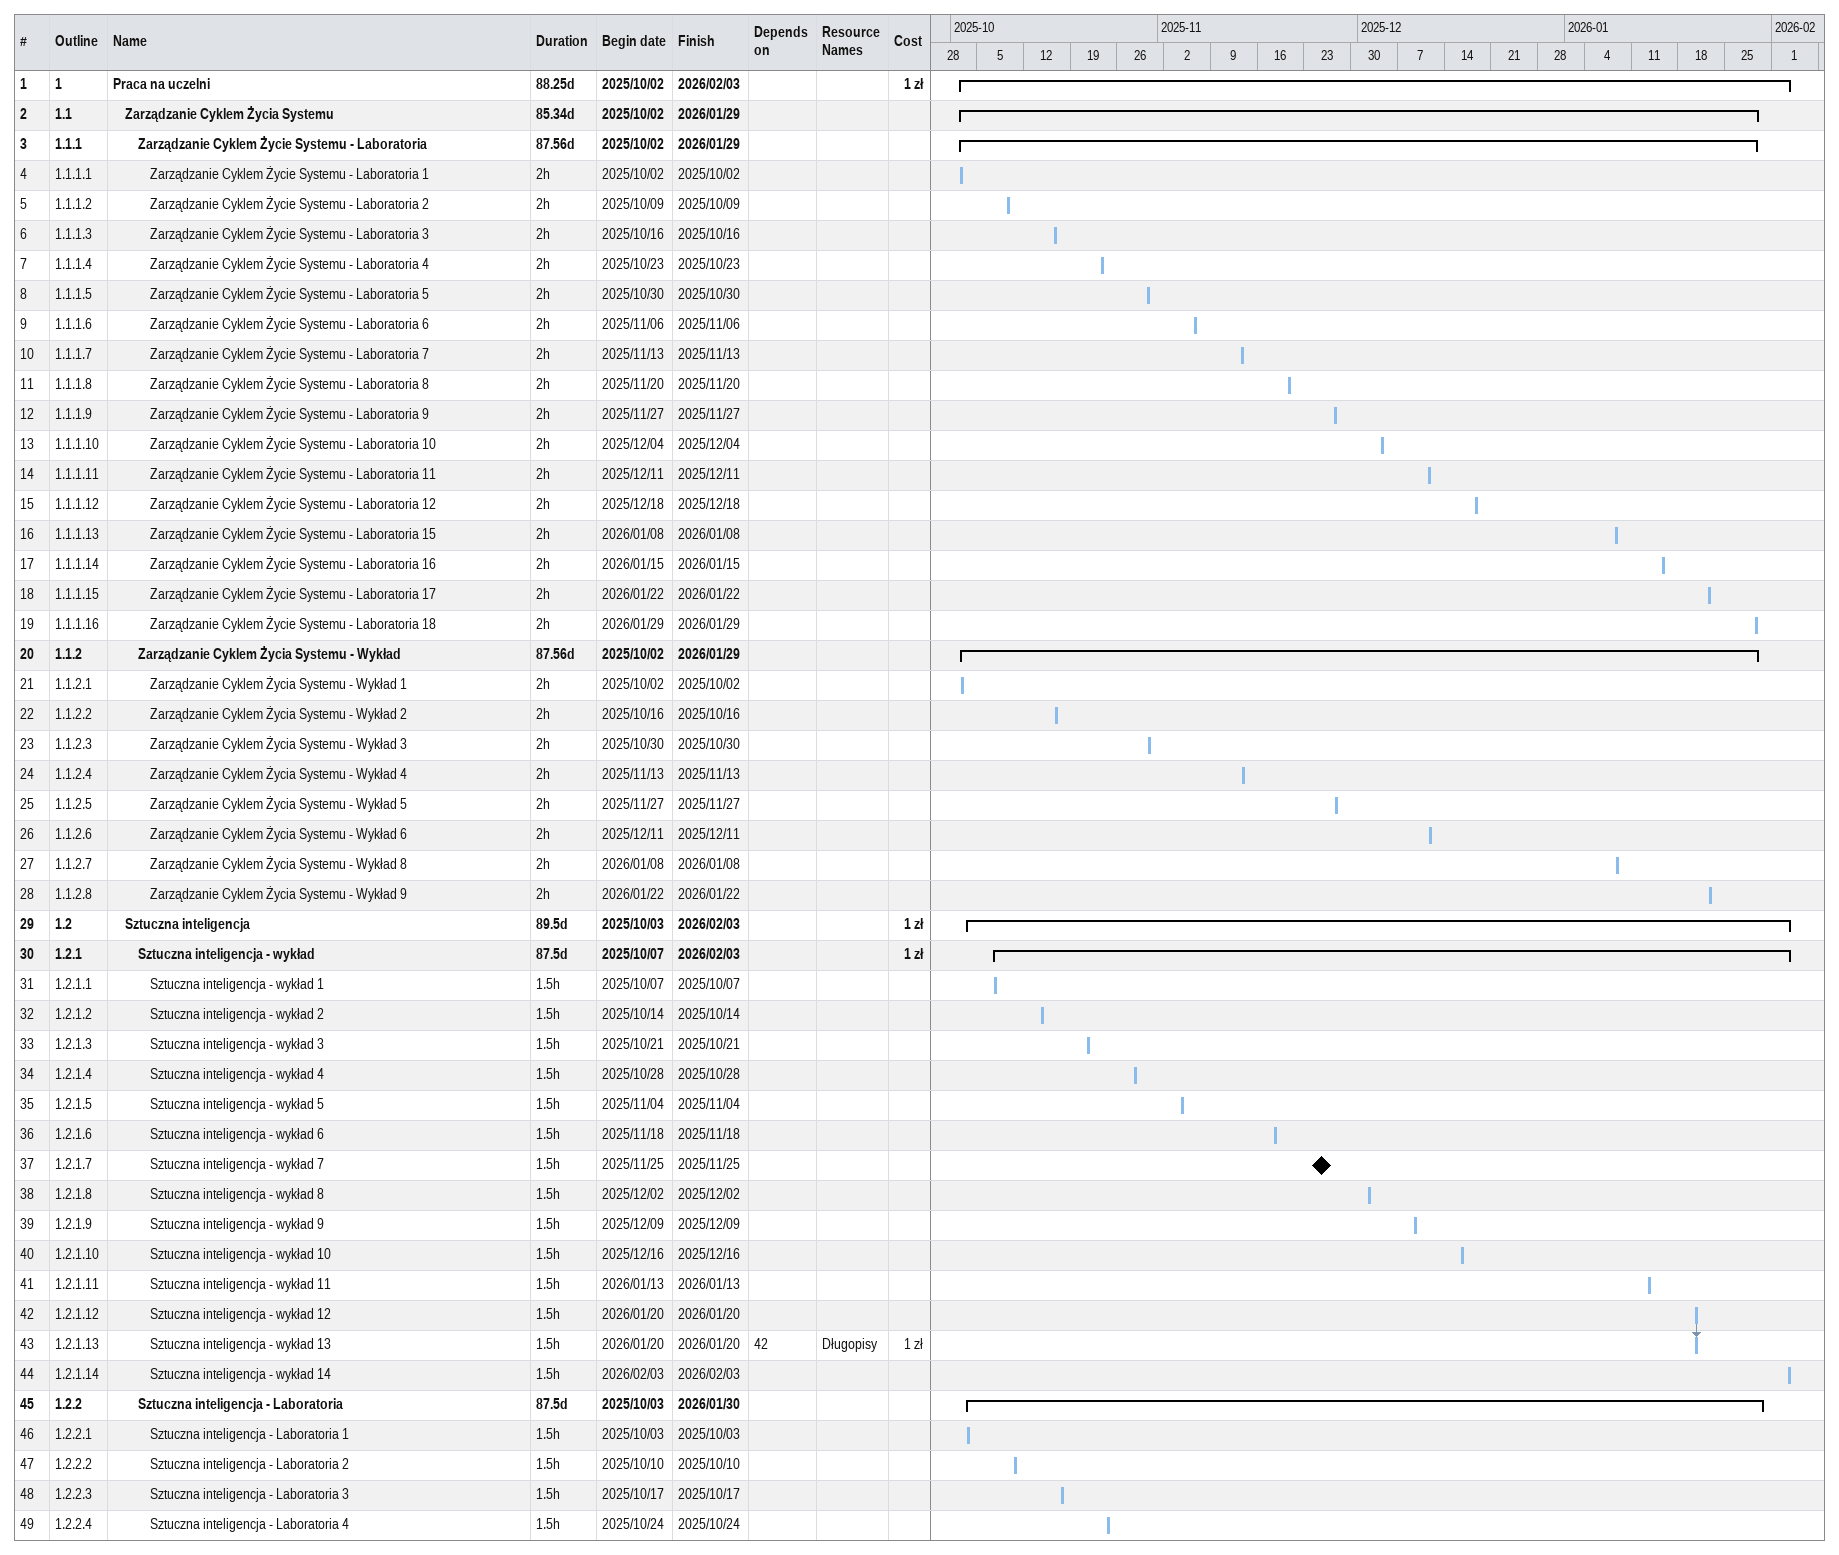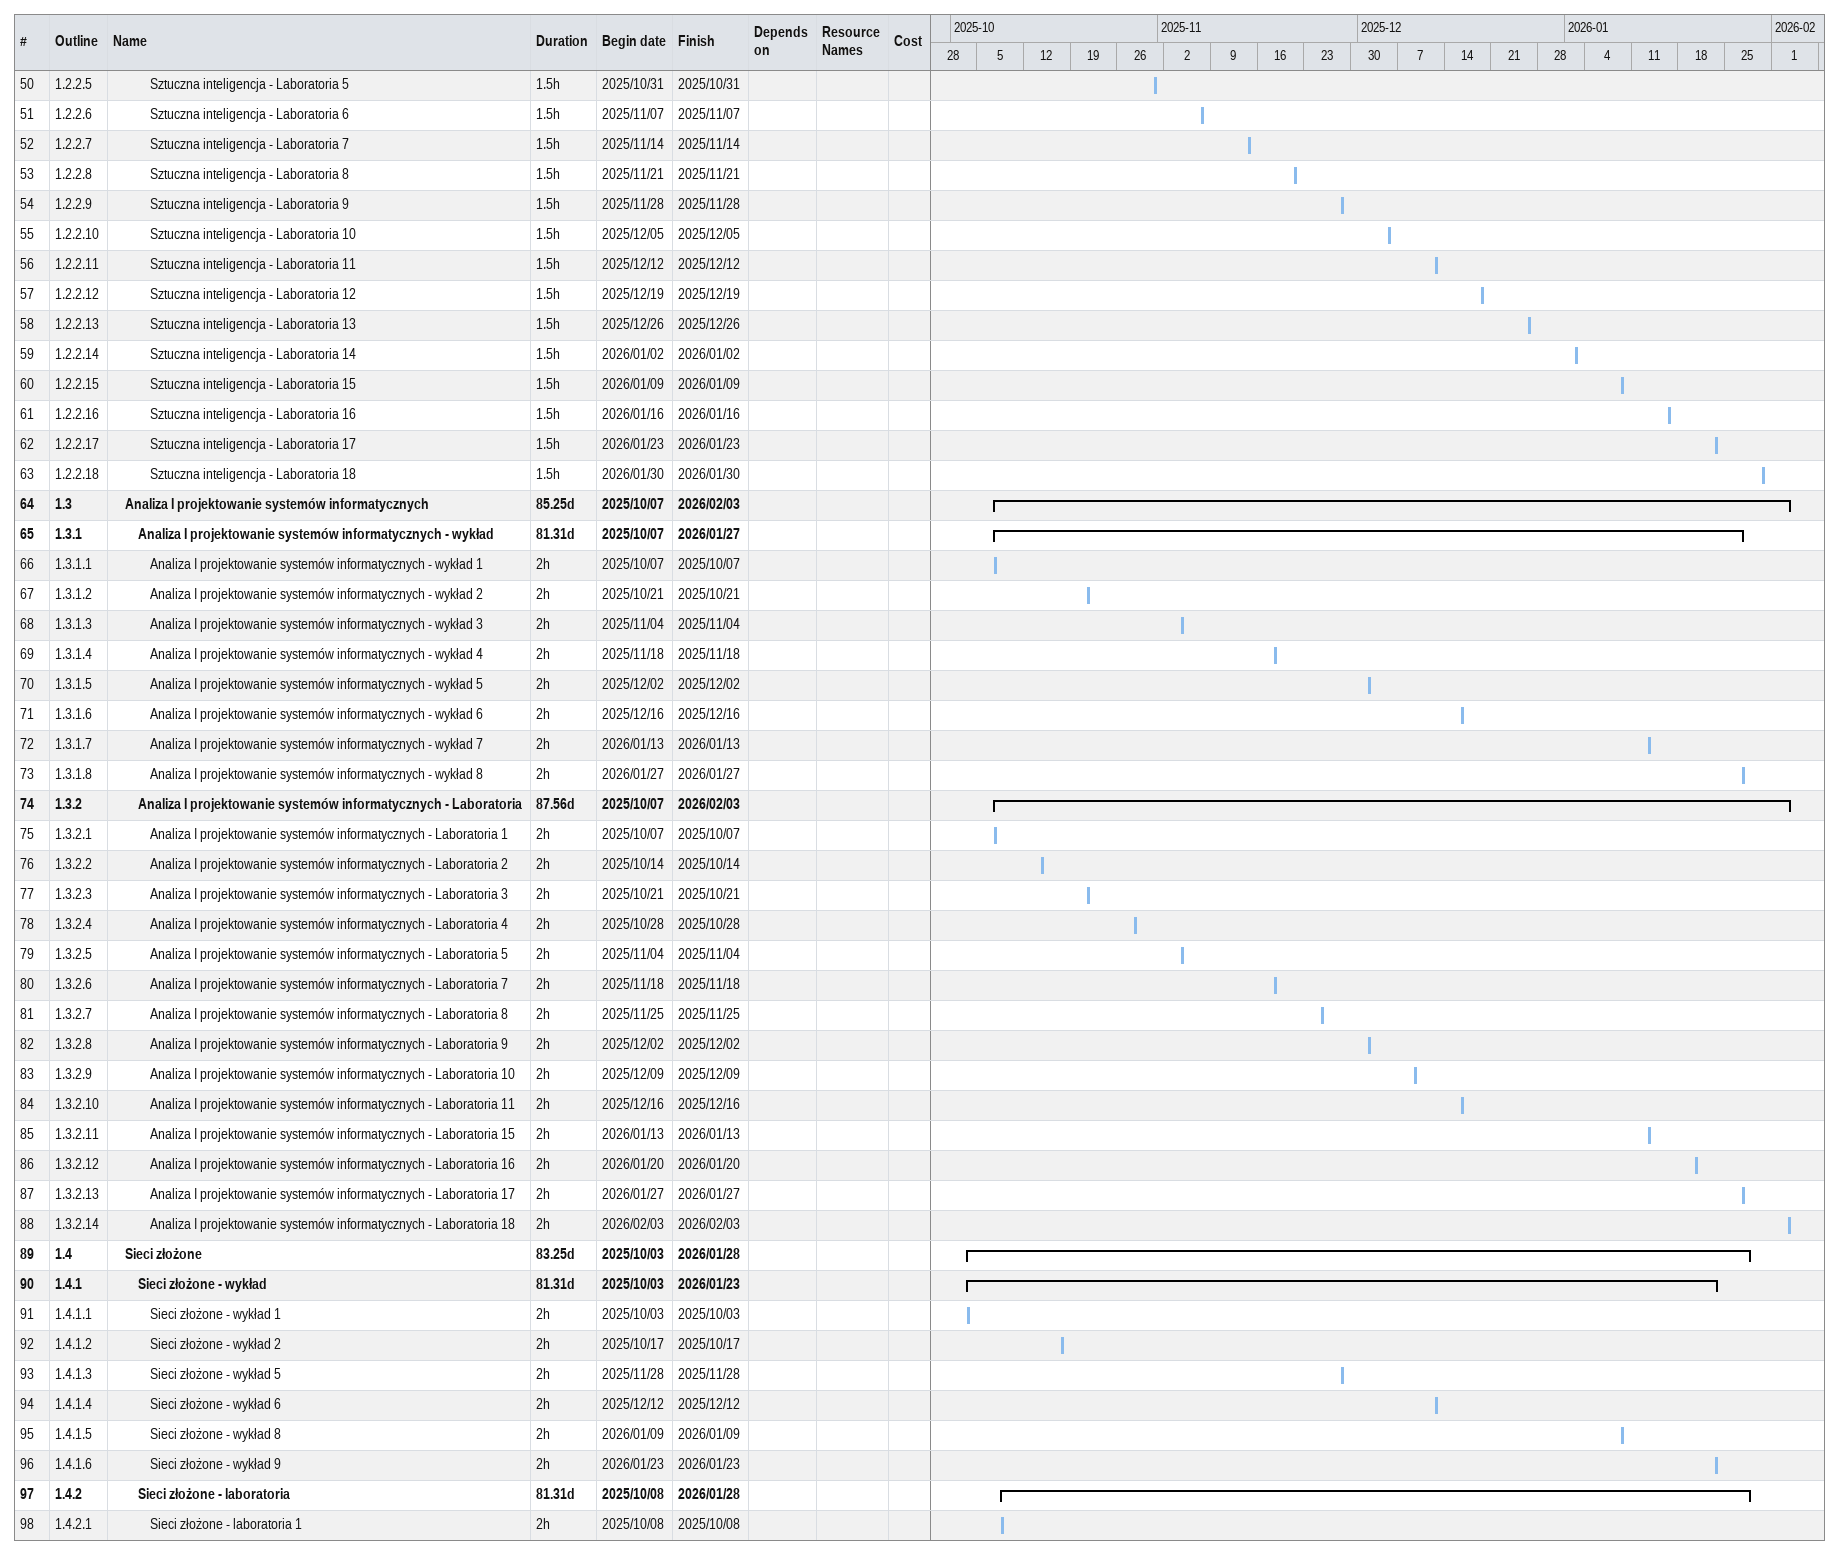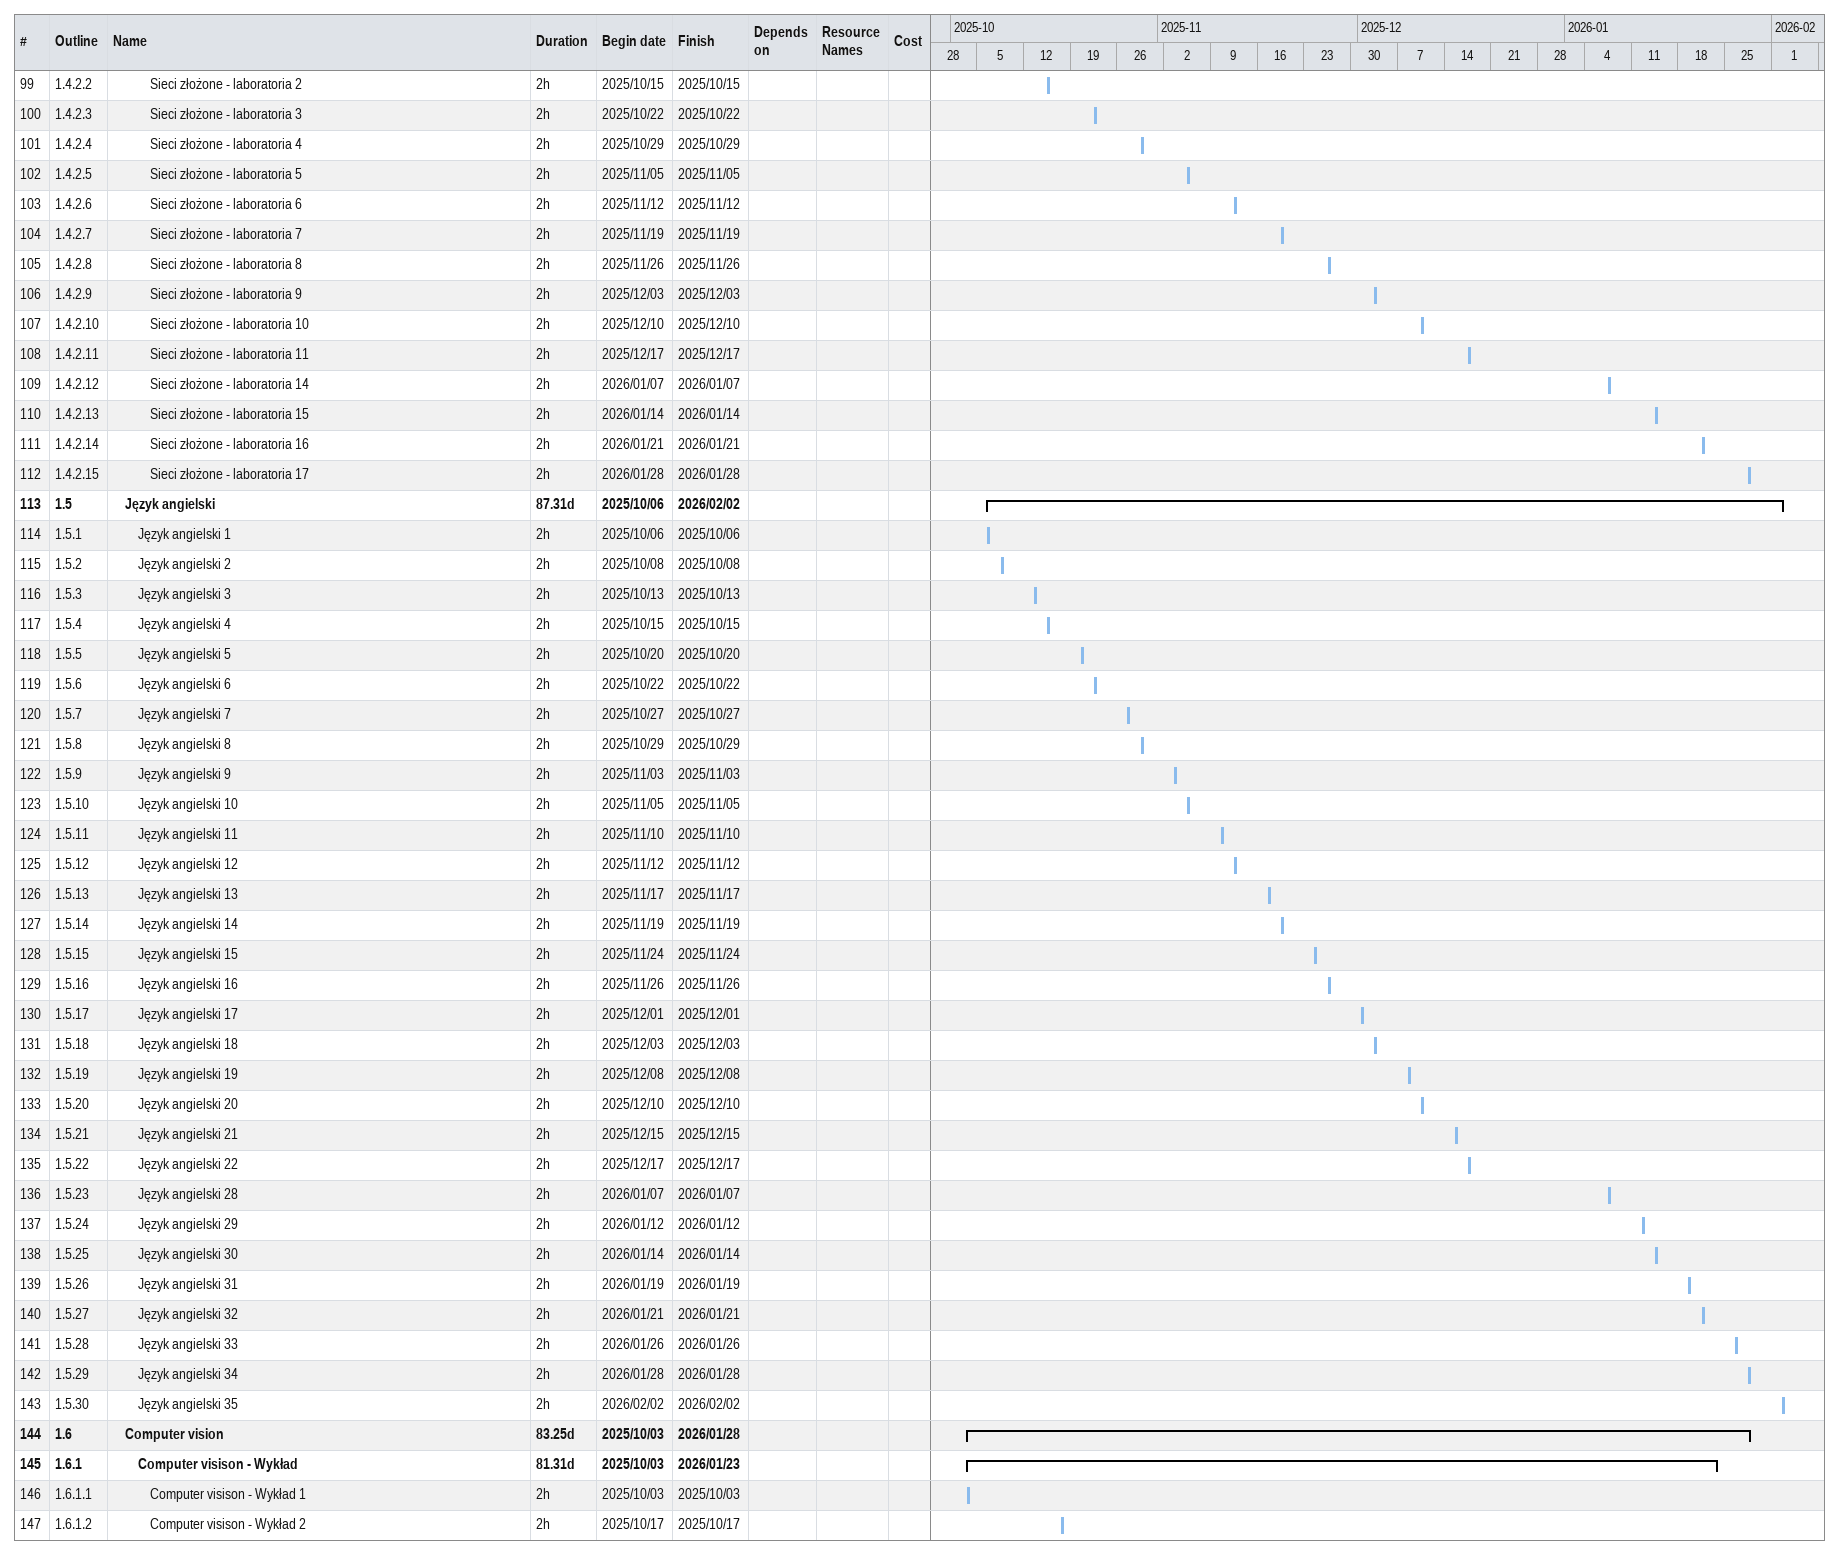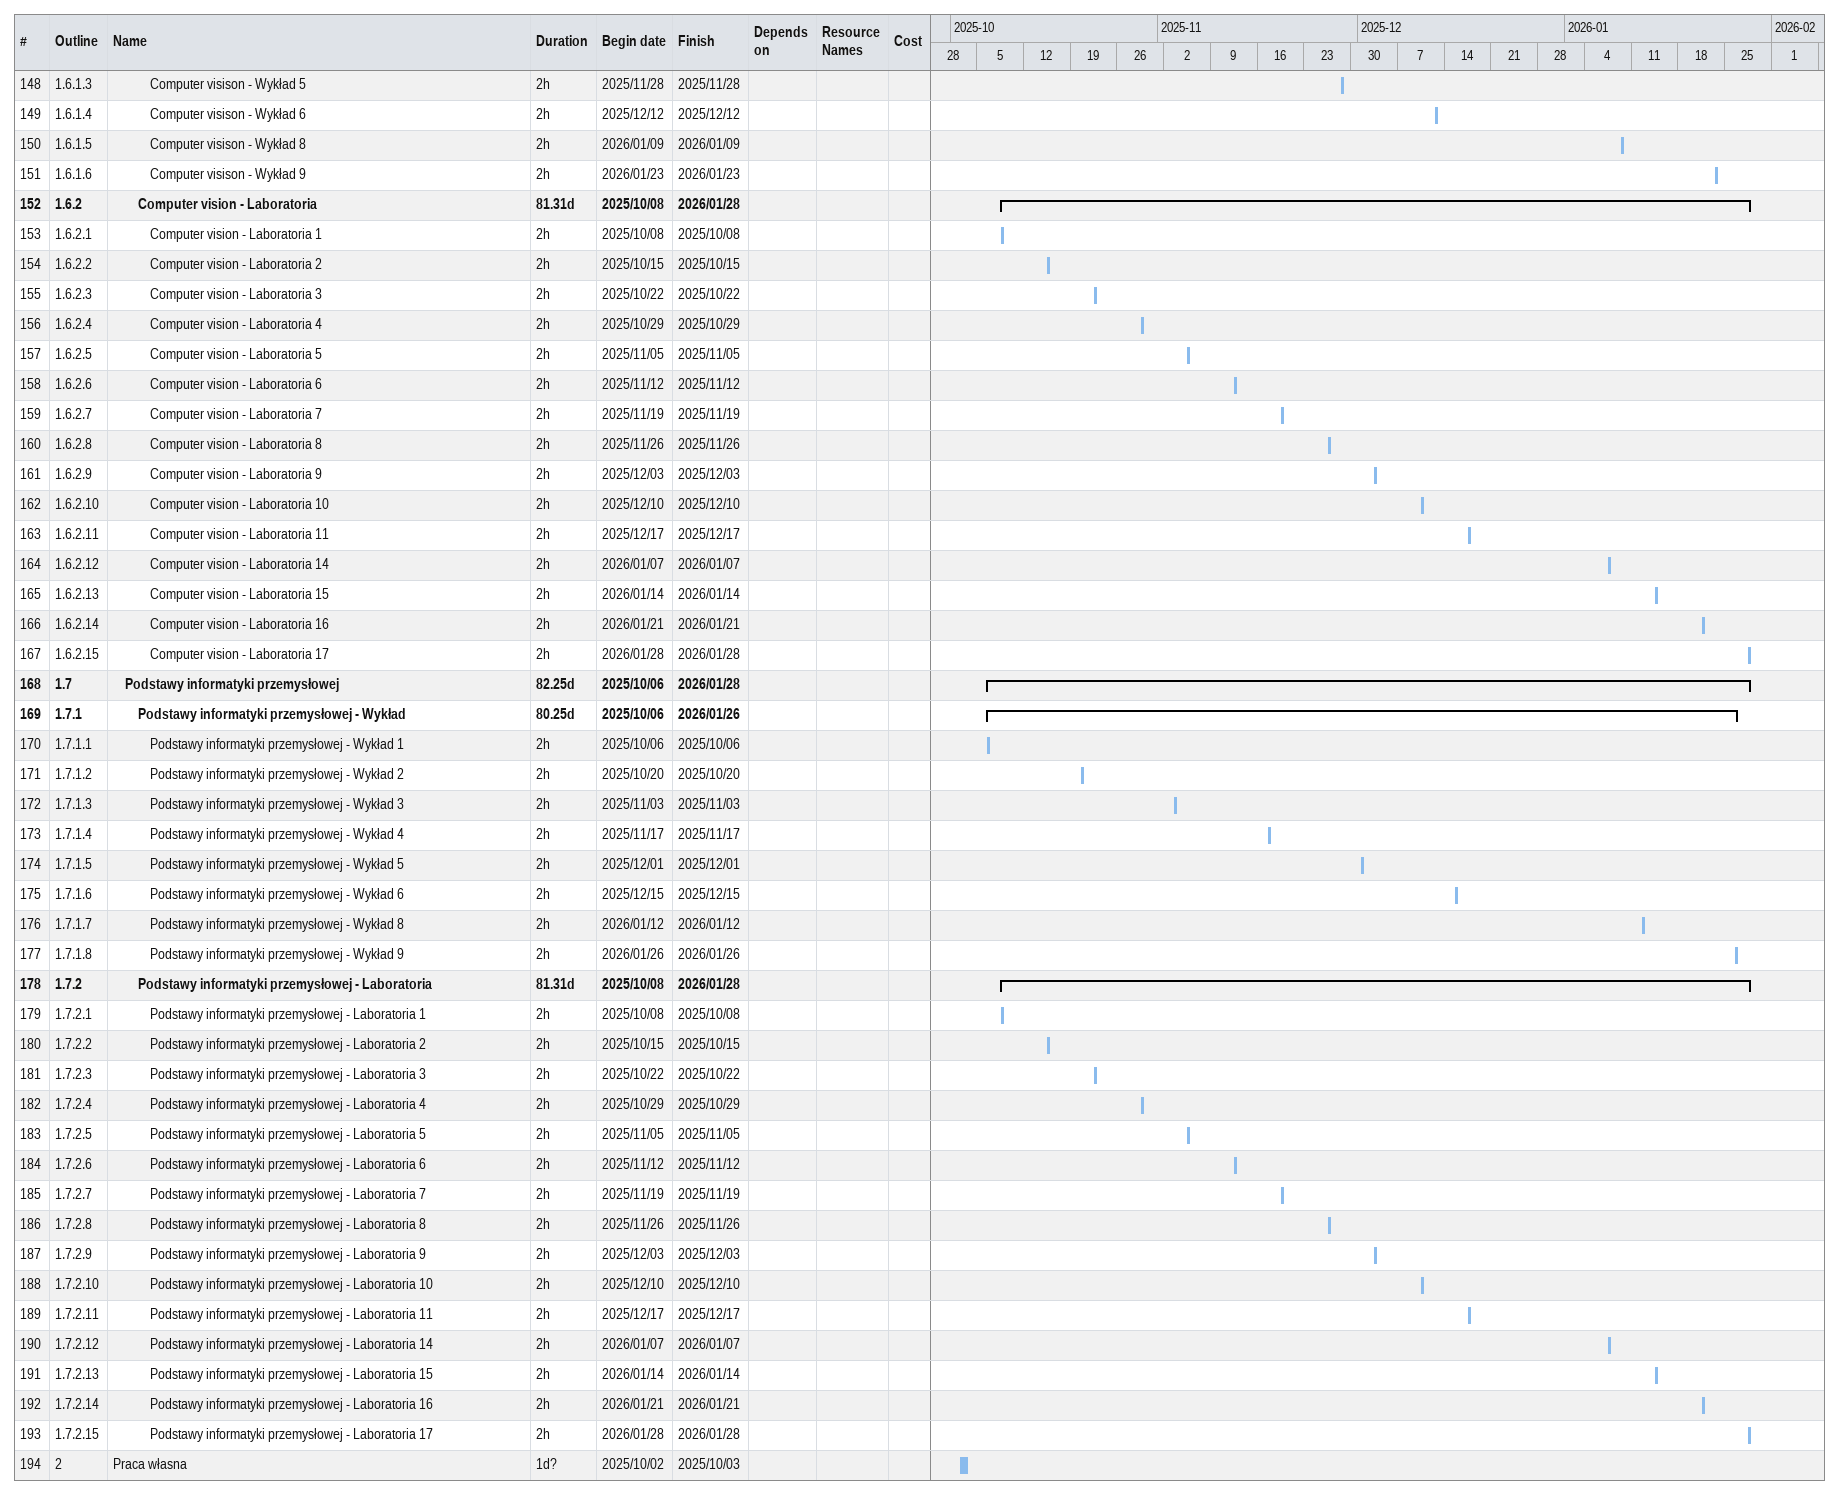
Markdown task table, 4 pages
| ID | WBS | Task | Duration | Start | Finish | Predecessors | Resources | Cost (zł) |
|---|---|---|---|---|---|---|---|---|
| 1 | 1 | **Praca na uczelni** | 88.25d | 2025-10-02 | 2026-02-03 |  |  | 1 |
| 2 | 1.1 | **Zarządzanie Cyklem Życia Systemu** | 85.34d | 2025-10-02 | 2026-01-29 |  |  |  |
| 3 | 1.1.1 | **Zarządzanie Cyklem Życie Systemu - Laboratoria** | 87.56d | 2025-10-02 | 2026-01-29 |  |  |  |
| 4 | 1.1.1.1 | Zarządzanie Cyklem Życie Systemu - Laboratoria 1 | 2h | 2025-10-02 | 2025-10-02 |  |  |  |
| 5 | 1.1.1.2 | Zarządzanie Cyklem Życie Systemu - Laboratoria 2 | 2h | 2025-10-09 | 2025-10-09 |  |  |  |
| 6 | 1.1.1.3 | Zarządzanie Cyklem Życie Systemu - Laboratoria 3 | 2h | 2025-10-16 | 2025-10-16 |  |  |  |
| 7 | 1.1.1.4 | Zarządzanie Cyklem Życie Systemu - Laboratoria 4 | 2h | 2025-10-23 | 2025-10-23 |  |  |  |
| 8 | 1.1.1.5 | Zarządzanie Cyklem Życie Systemu - Laboratoria 5 | 2h | 2025-10-30 | 2025-10-30 |  |  |  |
| 9 | 1.1.1.6 | Zarządzanie Cyklem Życie Systemu - Laboratoria 6 | 2h | 2025-11-06 | 2025-11-06 |  |  |  |
| 10 | 1.1.1.7 | Zarządzanie Cyklem Życie Systemu - Laboratoria 7 | 2h | 2025-11-13 | 2025-11-13 |  |  |  |
| 11 | 1.1.1.8 | Zarządzanie Cyklem Życie Systemu - Laboratoria 8 | 2h | 2025-11-20 | 2025-11-20 |  |  |  |
| 12 | 1.1.1.9 | Zarządzanie Cyklem Życie Systemu - Laboratoria 9 | 2h | 2025-11-27 | 2025-11-27 |  |  |  |
| 13 | 1.1.1.10 | Zarządzanie Cyklem Życie Systemu - Laboratoria 10 | 2h | 2025-12-04 | 2025-12-04 |  |  |  |
| 14 | 1.1.1.11 | Zarządzanie Cyklem Życie Systemu - Laboratoria 11 | 2h | 2025-12-11 | 2025-12-11 |  |  |  |
| 15 | 1.1.1.12 | Zarządzanie Cyklem Życie Systemu - Laboratoria 12 | 2h | 2025-12-18 | 2025-12-18 |  |  |  |
| 16 | 1.1.1.13 | Zarządzanie Cyklem Życie Systemu - Laboratoria 15 | 2h | 2026-01-08 | 2026-01-08 |  |  |  |
| 17 | 1.1.1.14 | Zarządzanie Cyklem Życie Systemu - Laboratoria 16 | 2h | 2026-01-15 | 2026-01-15 |  |  |  |
| 18 | 1.1.1.15 | Zarządzanie Cyklem Życie Systemu - Laboratoria 17 | 2h | 2026-01-22 | 2026-01-22 |  |  |  |
| 19 | 1.1.1.16 | Zarządzanie Cyklem Życie Systemu - Laboratoria 18 | 2h | 2026-01-29 | 2026-01-29 |  |  |  |
| 20 | 1.1.2 | **Zarządzanie Cyklem Życia Systemu - Wykład** | 87.56d | 2025-10-02 | 2026-01-29 |  |  |  |
| 21 | 1.1.2.1 | Zarządzanie Cyklem Życia Systemu - Wykład 1 | 2h | 2025-10-02 | 2025-10-02 |  |  |  |
| 22 | 1.1.2.2 | Zarządzanie Cyklem Życia Systemu - Wykład 2 | 2h | 2025-10-16 | 2025-10-16 |  |  |  |
| 23 | 1.1.2.3 | Zarządzanie Cyklem Życia Systemu - Wykład 3 | 2h | 2025-10-30 | 2025-10-30 |  |  |  |
| 24 | 1.1.2.4 | Zarządzanie Cyklem Życia Systemu - Wykład 4 | 2h | 2025-11-13 | 2025-11-13 |  |  |  |
| 25 | 1.1.2.5 | Zarządzanie Cyklem Życia Systemu - Wykład 5 | 2h | 2025-11-27 | 2025-11-27 |  |  |  |
| 26 | 1.1.2.6 | Zarządzanie Cyklem Życia Systemu - Wykład 6 | 2h | 2025-12-11 | 2025-12-11 |  |  |  |
| 27 | 1.1.2.7 | Zarządzanie Cyklem Życia Systemu - Wykład 8 | 2h | 2026-01-08 | 2026-01-08 |  |  |  |
| 28 | 1.1.2.8 | Zarządzanie Cyklem Życia Systemu - Wykład 9 | 2h | 2026-01-22 | 2026-01-22 |  |  |  |
| 29 | 1.2 | **Sztuczna inteligencja** | 89.5d | 2025-10-03 | 2026-02-03 |  |  | 1 |
| 30 | 1.2.1 | **Sztuczna inteligencja - wykład** | 87.5d | 2025-10-07 | 2026-02-03 |  |  | 1 |
| 31 | 1.2.1.1 | Sztuczna inteligencja - wykład 1 | 1.5h | 2025-10-07 | 2025-10-07 |  |  |  |
| 32 | 1.2.1.2 | Sztuczna inteligencja - wykład 2 | 1.5h | 2025-10-14 | 2025-10-14 |  |  |  |
| 33 | 1.2.1.3 | Sztuczna inteligencja - wykład 3 | 1.5h | 2025-10-21 | 2025-10-21 |  |  |  |
| 34 | 1.2.1.4 | Sztuczna inteligencja - wykład 4 | 1.5h | 2025-10-28 | 2025-10-28 |  |  |  |
| 35 | 1.2.1.5 | Sztuczna inteligencja - wykład 5 | 1.5h | 2025-11-04 | 2025-11-04 |  |  |  |
| 36 | 1.2.1.6 | Sztuczna inteligencja - wykład 6 | 1.5h | 2025-11-18 | 2025-11-18 |  |  |  |
| 37 | 1.2.1.7 | Sztuczna inteligencja - wykład 7 | 1.5h | 2025-11-25 | 2025-11-25 |  |  |  |
| 38 | 1.2.1.8 | Sztuczna inteligencja - wykład 8 | 1.5h | 2025-12-02 | 2025-12-02 |  |  |  |
| 39 | 1.2.1.9 | Sztuczna inteligencja - wykład 9 | 1.5h | 2025-12-09 | 2025-12-09 |  |  |  |
| 40 | 1.2.1.10 | Sztuczna inteligencja - wykład 10 | 1.5h | 2025-12-16 | 2025-12-16 |  |  |  |
| 41 | 1.2.1.11 | Sztuczna inteligencja - wykład 11 | 1.5h | 2026-01-13 | 2026-01-13 |  |  |  |
| 42 | 1.2.1.12 | Sztuczna inteligencja - wykład 12 | 1.5h | 2026-01-20 | 2026-01-20 |  |  |  |
| 43 | 1.2.1.13 | Sztuczna inteligencja - wykład 13 | 1.5h | 2026-01-20 | 2026-01-20 | 42 | Długopisy | 1 |
| 44 | 1.2.1.14 | Sztuczna inteligencja - wykład 14 | 1.5h | 2026-02-03 | 2026-02-03 |  |  |  |
| 45 | 1.2.2 | **Sztuczna inteligencja - Laboratoria** | 87.5d | 2025-10-03 | 2026-01-30 |  |  |  |
| 46 | 1.2.2.1 | Sztuczna inteligencja - Laboratoria 1 | 1.5h | 2025-10-03 | 2025-10-03 |  |  |  |
| 47 | 1.2.2.2 | Sztuczna inteligencja - Laboratoria 2 | 1.5h | 2025-10-10 | 2025-10-10 |  |  |  |
| 48 | 1.2.2.3 | Sztuczna inteligencja - Laboratoria 3 | 1.5h | 2025-10-17 | 2025-10-17 |  |  |  |
| 49 | 1.2.2.4 | Sztuczna inteligencja - Laboratoria 4 | 1.5h | 2025-10-24 | 2025-10-24 |  |  |  |
| 50 | 1.2.2.5 | Sztuczna inteligencja - Laboratoria 5 | 1.5h | 2025-10-31 | 2025-10-31 |  |  |  |
| 51 | 1.2.2.6 | Sztuczna inteligencja - Laboratoria 6 | 1.5h | 2025-11-07 | 2025-11-07 |  |  |  |
| 52 | 1.2.2.7 | Sztuczna inteligencja - Laboratoria 7 | 1.5h | 2025-11-14 | 2025-11-14 |  |  |  |
| 53 | 1.2.2.8 | Sztuczna inteligencja - Laboratoria 8 | 1.5h | 2025-11-21 | 2025-11-21 |  |  |  |
| 54 | 1.2.2.9 | Sztuczna inteligencja - Laboratoria 9 | 1.5h | 2025-11-28 | 2025-11-28 |  |  |  |
| 55 | 1.2.2.10 | Sztuczna inteligencja - Laboratoria 10 | 1.5h | 2025-12-05 | 2025-12-05 |  |  |  |
| 56 | 1.2.2.11 | Sztuczna inteligencja - Laboratoria 11 | 1.5h | 2025-12-12 | 2025-12-12 |  |  |  |
| 57 | 1.2.2.12 | Sztuczna inteligencja - Laboratoria 12 | 1.5h | 2025-12-19 | 2025-12-19 |  |  |  |
| 58 | 1.2.2.13 | Sztuczna inteligencja - Laboratoria 13 | 1.5h | 2025-12-26 | 2025-12-26 |  |  |  |
| 59 | 1.2.2.14 | Sztuczna inteligencja - Laboratoria 14 | 1.5h | 2026-01-02 | 2026-01-02 |  |  |  |
| 60 | 1.2.2.15 | Sztuczna inteligencja - Laboratoria 15 | 1.5h | 2026-01-09 | 2026-01-09 |  |  |  |
| 61 | 1.2.2.16 | Sztuczna inteligencja - Laboratoria 16 | 1.5h | 2026-01-16 | 2026-01-16 |  |  |  |
| 62 | 1.2.2.17 | Sztuczna inteligencja - Laboratoria 17 | 1.5h | 2026-01-23 | 2026-01-23 |  |  |  |
| 63 | 1.2.2.18 | Sztuczna inteligencja - Laboratoria 18 | 1.5h | 2026-01-30 | 2026-01-30 |  |  |  |
| 64 | 1.3 | **Analiza I projektowanie systemów informatycznych** | 85.25d | 2025-10-07 | 2026-02-03 |  |  |  |
| 65 | 1.3.1 | **Analiza I projektowanie systemów informatycznych - wykład** | 81.31d | 2025-10-07 | 2026-01-27 |  |  |  |
| 66 | 1.3.1.1 | Analiza I projektowanie systemów informatycznych - wykład 1 | 2h | 2025-10-07 | 2025-10-07 |  |  |  |
| 67 | 1.3.1.2 | Analiza I projektowanie systemów informatycznych - wykład 2 | 2h | 2025-10-21 | 2025-10-21 |  |  |  |
| 68 | 1.3.1.3 | Analiza I projektowanie systemów informatycznych - wykład 3 | 2h | 2025-11-04 | 2025-11-04 |  |  |  |
| 69 | 1.3.1.4 | Analiza I projektowanie systemów informatycznych - wykład 4 | 2h | 2025-11-18 | 2025-11-18 |  |  |  |
| 70 | 1.3.1.5 | Analiza I projektowanie systemów informatycznych - wykład 5 | 2h | 2025-12-02 | 2025-12-02 |  |  |  |
| 71 | 1.3.1.6 | Analiza I projektowanie systemów informatycznych - wykład 6 | 2h | 2025-12-16 | 2025-12-16 |  |  |  |
| 72 | 1.3.1.7 | Analiza I projektowanie systemów informatycznych - wykład 7 | 2h | 2026-01-13 | 2026-01-13 |  |  |  |
| 73 | 1.3.1.8 | Analiza I projektowanie systemów informatycznych - wykład 8 | 2h | 2026-01-27 | 2026-01-27 |  |  |  |
| 74 | 1.3.2 | **Analiza I projektowanie systemów informatycznych - Laboratoria** | 87.56d | 2025-10-07 | 2026-02-03 |  |  |  |
| 75 | 1.3.2.1 | Analiza I projektowanie systemów informatycznych - Laboratoria 1 | 2h | 2025-10-07 | 2025-10-07 |  |  |  |
| 76 | 1.3.2.2 | Analiza I projektowanie systemów informatycznych - Laboratoria 2 | 2h | 2025-10-14 | 2025-10-14 |  |  |  |
| 77 | 1.3.2.3 | Analiza I projektowanie systemów informatycznych - Laboratoria 3 | 2h | 2025-10-21 | 2025-10-21 |  |  |  |
| 78 | 1.3.2.4 | Analiza I projektowanie systemów informatycznych - Laboratoria 4 | 2h | 2025-10-28 | 2025-10-28 |  |  |  |
| 79 | 1.3.2.5 | Analiza I projektowanie systemów informatycznych - Laboratoria 5 | 2h | 2025-11-04 | 2025-11-04 |  |  |  |
| 80 | 1.3.2.6 | Analiza I projektowanie systemów informatycznych - Laboratoria 7 | 2h | 2025-11-18 | 2025-11-18 |  |  |  |
| 81 | 1.3.2.7 | Analiza I projektowanie systemów informatycznych - Laboratoria 8 | 2h | 2025-11-25 | 2025-11-25 |  |  |  |
| 82 | 1.3.2.8 | Analiza I projektowanie systemów informatycznych - Laboratoria 9 | 2h | 2025-12-02 | 2025-12-02 |  |  |  |
| 83 | 1.3.2.9 | Analiza I projektowanie systemów informatycznych - Laboratoria 10 | 2h | 2025-12-09 | 2025-12-09 |  |  |  |
| 84 | 1.3.2.10 | Analiza I projektowanie systemów informatycznych - Laboratoria 11 | 2h | 2025-12-16 | 2025-12-16 |  |  |  |
| 85 | 1.3.2.11 | Analiza I projektowanie systemów informatycznych - Laboratoria 15 | 2h | 2026-01-13 | 2026-01-13 |  |  |  |
| 86 | 1.3.2.12 | Analiza I projektowanie systemów informatycznych - Laboratoria 16 | 2h | 2026-01-20 | 2026-01-20 |  |  |  |
| 87 | 1.3.2.13 | Analiza I projektowanie systemów informatycznych - Laboratoria 17 | 2h | 2026-01-27 | 2026-01-27 |  |  |  |
| 88 | 1.3.2.14 | Analiza I projektowanie systemów informatycznych - Laboratoria 18 | 2h | 2026-02-03 | 2026-02-03 |  |  |  |
| 89 | 1.4 | **Sieci złożone** | 83.25d | 2025-10-03 | 2026-01-28 |  |  |  |
| 90 | 1.4.1 | **Sieci złożone - wykład** | 81.31d | 2025-10-03 | 2026-01-23 |  |  |  |
| 91 | 1.4.1.1 | Sieci złożone - wykład 1 | 2h | 2025-10-03 | 2025-10-03 |  |  |  |
| 92 | 1.4.1.2 | Sieci złożone - wykład 2 | 2h | 2025-10-17 | 2025-10-17 |  |  |  |
| 93 | 1.4.1.3 | Sieci złożone - wykład 5 | 2h | 2025-11-28 | 2025-11-28 |  |  |  |
| 94 | 1.4.1.4 | Sieci złożone - wykład 6 | 2h | 2025-12-12 | 2025-12-12 |  |  |  |
| 95 | 1.4.1.5 | Sieci złożone - wykład 8 | 2h | 2026-01-09 | 2026-01-09 |  |  |  |
| 96 | 1.4.1.6 | Sieci złożone - wykład 9 | 2h | 2026-01-23 | 2026-01-23 |  |  |  |
| 97 | 1.4.2 | **Sieci złożone - laboratoria** | 81.31d | 2025-10-08 | 2026-01-28 |  |  |  |
| 98 | 1.4.2.1 | Sieci złożone - laboratoria 1 | 2h | 2025-10-08 | 2025-10-08 |  |  |  |
| 99 | 1.4.2.2 | Sieci złożone - laboratoria 2 | 2h | 2025-10-15 | 2025-10-15 |  |  |  |
| 100 | 1.4.2.3 | Sieci złożone - laboratoria 3 | 2h | 2025-10-22 | 2025-10-22 |  |  |  |
| 101 | 1.4.2.4 | Sieci złożone - laboratoria 4 | 2h | 2025-10-29 | 2025-10-29 |  |  |  |
| 102 | 1.4.2.5 | Sieci złożone - laboratoria 5 | 2h | 2025-11-05 | 2025-11-05 |  |  |  |
| 103 | 1.4.2.6 | Sieci złożone - laboratoria 6 | 2h | 2025-11-12 | 2025-11-12 |  |  |  |
| 104 | 1.4.2.7 | Sieci złożone - laboratoria 7 | 2h | 2025-11-19 | 2025-11-19 |  |  |  |
| 105 | 1.4.2.8 | Sieci złożone - laboratoria 8 | 2h | 2025-11-26 | 2025-11-26 |  |  |  |
| 106 | 1.4.2.9 | Sieci złożone - laboratoria 9 | 2h | 2025-12-03 | 2025-12-03 |  |  |  |
| 107 | 1.4.2.10 | Sieci złożone - laboratoria 10 | 2h | 2025-12-10 | 2025-12-10 |  |  |  |
| 108 | 1.4.2.11 | Sieci złożone - laboratoria 11 | 2h | 2025-12-17 | 2025-12-17 |  |  |  |
| 109 | 1.4.2.12 | Sieci złożone - laboratoria 14 | 2h | 2026-01-07 | 2026-01-07 |  |  |  |
| 110 | 1.4.2.13 | Sieci złożone - laboratoria 15 | 2h | 2026-01-14 | 2026-01-14 |  |  |  |
| 111 | 1.4.2.14 | Sieci złożone - laboratoria 16 | 2h | 2026-01-21 | 2026-01-21 |  |  |  |
| 112 | 1.4.2.15 | Sieci złożone - laboratoria 17 | 2h | 2026-01-28 | 2026-01-28 |  |  |  |
| 113 | 1.5 | **Język angielski** | 87.31d | 2025-10-06 | 2026-02-02 |  |  |  |
| 114 | 1.5.1 | Język angielski 1 | 2h | 2025-10-06 | 2025-10-06 |  |  |  |
| 115 | 1.5.2 | Język angielski 2 | 2h | 2025-10-08 | 2025-10-08 |  |  |  |
| 116 | 1.5.3 | Język angielski 3 | 2h | 2025-10-13 | 2025-10-13 |  |  |  |
| 117 | 1.5.4 | Język angielski 4 | 2h | 2025-10-15 | 2025-10-15 |  |  |  |
| 118 | 1.5.5 | Język angielski 5 | 2h | 2025-10-20 | 2025-10-20 |  |  |  |
| 119 | 1.5.6 | Język angielski 6 | 2h | 2025-10-22 | 2025-10-22 |  |  |  |
| 120 | 1.5.7 | Język angielski 7 | 2h | 2025-10-27 | 2025-10-27 |  |  |  |
| 121 | 1.5.8 | Język angielski 8 | 2h | 2025-10-29 | 2025-10-29 |  |  |  |
| 122 | 1.5.9 | Język angielski 9 | 2h | 2025-11-03 | 2025-11-03 |  |  |  |
| 123 | 1.5.10 | Język angielski 10 | 2h | 2025-11-05 | 2025-11-05 |  |  |  |
| 124 | 1.5.11 | Język angielski 11 | 2h | 2025-11-10 | 2025-11-10 |  |  |  |
| 125 | 1.5.12 | Język angielski 12 | 2h | 2025-11-12 | 2025-11-12 |  |  |  |
| 126 | 1.5.13 | Język angielski 13 | 2h | 2025-11-17 | 2025-11-17 |  |  |  |
| 127 | 1.5.14 | Język angielski 14 | 2h | 2025-11-19 | 2025-11-19 |  |  |  |
| 128 | 1.5.15 | Język angielski 15 | 2h | 2025-11-24 | 2025-11-24 |  |  |  |
| 129 | 1.5.16 | Język angielski 16 | 2h | 2025-11-26 | 2025-11-26 |  |  |  |
| 130 | 1.5.17 | Język angielski 17 | 2h | 2025-12-01 | 2025-12-01 |  |  |  |
| 131 | 1.5.18 | Język angielski 18 | 2h | 2025-12-03 | 2025-12-03 |  |  |  |
| 132 | 1.5.19 | Język angielski 19 | 2h | 2025-12-08 | 2025-12-08 |  |  |  |
| 133 | 1.5.20 | Język angielski 20 | 2h | 2025-12-10 | 2025-12-10 |  |  |  |
| 134 | 1.5.21 | Język angielski 21 | 2h | 2025-12-15 | 2025-12-15 |  |  |  |
| 135 | 1.5.22 | Język angielski 22 | 2h | 2025-12-17 | 2025-12-17 |  |  |  |
| 136 | 1.5.23 | Język angielski 28 | 2h | 2026-01-07 | 2026-01-07 |  |  |  |
| 137 | 1.5.24 | Język angielski 29 | 2h | 2026-01-12 | 2026-01-12 |  |  |  |
| 138 | 1.5.25 | Język angielski 30 | 2h | 2026-01-14 | 2026-01-14 |  |  |  |
| 139 | 1.5.26 | Język angielski 31 | 2h | 2026-01-19 | 2026-01-19 |  |  |  |
| 140 | 1.5.27 | Język angielski 32 | 2h | 2026-01-21 | 2026-01-21 |  |  |  |
| 141 | 1.5.28 | Język angielski 33 | 2h | 2026-01-26 | 2026-01-26 |  |  |  |
| 142 | 1.5.29 | Język angielski 34 | 2h | 2026-01-28 | 2026-01-28 |  |  |  |
| 143 | 1.5.30 | Język angielski 35 | 2h | 2026-02-02 | 2026-02-02 |  |  |  |
| 144 | 1.6 | **Computer vision** | 83.25d | 2025-10-03 | 2026-01-28 |  |  |  |
| 145 | 1.6.1 | **Computer visison - Wykład** | 81.31d | 2025-10-03 | 2026-01-23 |  |  |  |
| 146 | 1.6.1.1 | Computer visison - Wykład 1 | 2h | 2025-10-03 | 2025-10-03 |  |  |  |
| 147 | 1.6.1.2 | Computer visison - Wykład 2 | 2h | 2025-10-17 | 2025-10-17 |  |  |  |
| 148 | 1.6.1.3 | Computer visison - Wykład 5 | 2h | 2025-11-28 | 2025-11-28 |  |  |  |
| 149 | 1.6.1.4 | Computer visison - Wykład 6 | 2h | 2025-12-12 | 2025-12-12 |  |  |  |
| 150 | 1.6.1.5 | Computer visison - Wykład 8 | 2h | 2026-01-09 | 2026-01-09 |  |  |  |
| 151 | 1.6.1.6 | Computer visison - Wykład 9 | 2h | 2026-01-23 | 2026-01-23 |  |  |  |
| 152 | 1.6.2 | **Computer vision - Laboratoria** | 81.31d | 2025-10-08 | 2026-01-28 |  |  |  |
| 153 | 1.6.2.1 | Computer vision - Laboratoria 1 | 2h | 2025-10-08 | 2025-10-08 |  |  |  |
| 154 | 1.6.2.2 | Computer vision - Laboratoria 2 | 2h | 2025-10-15 | 2025-10-15 |  |  |  |
| 155 | 1.6.2.3 | Computer vision - Laboratoria 3 | 2h | 2025-10-22 | 2025-10-22 |  |  |  |
| 156 | 1.6.2.4 | Computer vision - Laboratoria 4 | 2h | 2025-10-29 | 2025-10-29 |  |  |  |
| 157 | 1.6.2.5 | Computer vision - Laboratoria 5 | 2h | 2025-11-05 | 2025-11-05 |  |  |  |
| 158 | 1.6.2.6 | Computer vision - Laboratoria 6 | 2h | 2025-11-12 | 2025-11-12 |  |  |  |
| 159 | 1.6.2.7 | Computer vision - Laboratoria 7 | 2h | 2025-11-19 | 2025-11-19 |  |  |  |
| 160 | 1.6.2.8 | Computer vision - Laboratoria 8 | 2h | 2025-11-26 | 2025-11-26 |  |  |  |
| 161 | 1.6.2.9 | Computer vision - Laboratoria 9 | 2h | 2025-12-03 | 2025-12-03 |  |  |  |
| 162 | 1.6.2.10 | Computer vision - Laboratoria 10 | 2h | 2025-12-10 | 2025-12-10 |  |  |  |
| 163 | 1.6.2.11 | Computer vision - Laboratoria 11 | 2h | 2025-12-17 | 2025-12-17 |  |  |  |
| 164 | 1.6.2.12 | Computer vision - Laboratoria 14 | 2h | 2026-01-07 | 2026-01-07 |  |  |  |
| 165 | 1.6.2.13 | Computer vision - Laboratoria 15 | 2h | 2026-01-14 | 2026-01-14 |  |  |  |
| 166 | 1.6.2.14 | Computer vision - Laboratoria 16 | 2h | 2026-01-21 | 2026-01-21 |  |  |  |
| 167 | 1.6.2.15 | Computer vision - Laboratoria 17 | 2h | 2026-01-28 | 2026-01-28 |  |  |  |
| 168 | 1.7 | **Podstawy informatyki przemysłowej** | 82.25d | 2025-10-06 | 2026-01-28 |  |  |  |
| 169 | 1.7.1 | **Podstawy informatyki przemysłowej - Wykład** | 80.25d | 2025-10-06 | 2026-01-26 |  |  |  |
| 170 | 1.7.1.1 | Podstawy informatyki przemysłowej - Wykład 1 | 2h | 2025-10-06 | 2025-10-06 |  |  |  |
| 171 | 1.7.1.2 | Podstawy informatyki przemysłowej - Wykład 2 | 2h | 2025-10-20 | 2025-10-20 |  |  |  |
| 172 | 1.7.1.3 | Podstawy informatyki przemysłowej - Wykład 3 | 2h | 2025-11-03 | 2025-11-03 |  |  |  |
| 173 | 1.7.1.4 | Podstawy informatyki przemysłowej - Wykład 4 | 2h | 2025-11-17 | 2025-11-17 |  |  |  |
| 174 | 1.7.1.5 | Podstawy informatyki przemysłowej - Wykład 5 | 2h | 2025-12-01 | 2025-12-01 |  |  |  |
| 175 | 1.7.1.6 | Podstawy informatyki przemysłowej - Wykład 6 | 2h | 2025-12-15 | 2025-12-15 |  |  |  |
| 176 | 1.7.1.7 | Podstawy informatyki przemysłowej - Wykład 8 | 2h | 2026-01-12 | 2026-01-12 |  |  |  |
| 177 | 1.7.1.8 | Podstawy informatyki przemysłowej - Wykład 9 | 2h | 2026-01-26 | 2026-01-26 |  |  |  |
| 178 | 1.7.2 | **Podstawy informatyki przemysłowej - Laboratoria** | 81.31d | 2025-10-08 | 2026-01-28 |  |  |  |
| 179 | 1.7.2.1 | Podstawy informatyki przemysłowej - Laboratoria 1 | 2h | 2025-10-08 | 2025-10-08 |  |  |  |
| 180 | 1.7.2.2 | Podstawy informatyki przemysłowej - Laboratoria 2 | 2h | 2025-10-15 | 2025-10-15 |  |  |  |
| 181 | 1.7.2.3 | Podstawy informatyki przemysłowej - Laboratoria 3 | 2h | 2025-10-22 | 2025-10-22 |  |  |  |
| 182 | 1.7.2.4 | Podstawy informatyki przemysłowej - Laboratoria 4 | 2h | 2025-10-29 | 2025-10-29 |  |  |  |
| 183 | 1.7.2.5 | Podstawy informatyki przemysłowej - Laboratoria 5 | 2h | 2025-11-05 | 2025-11-05 |  |  |  |
| 184 | 1.7.2.6 | Podstawy informatyki przemysłowej - Laboratoria 6 | 2h | 2025-11-12 | 2025-11-12 |  |  |  |
| 185 | 1.7.2.7 | Podstawy informatyki przemysłowej - Laboratoria 7 | 2h | 2025-11-19 | 2025-11-19 |  |  |  |
| 186 | 1.7.2.8 | Podstawy informatyki przemysłowej - Laboratoria 8 | 2h | 2025-11-26 | 2025-11-26 |  |  |  |
| 187 | 1.7.2.9 | Podstawy informatyki przemysłowej - Laboratoria 9 | 2h | 2025-12-03 | 2025-12-03 |  |  |  |
| 188 | 1.7.2.10 | Podstawy informatyki przemysłowej - Laboratoria 10 | 2h | 2025-12-10 | 2025-12-10 |  |  |  |
| 189 | 1.7.2.11 | Podstawy informatyki przemysłowej - Laboratoria 11 | 2h | 2025-12-17 | 2025-12-17 |  |  |  |
| 190 | 1.7.2.12 | Podstawy informatyki przemysłowej - Laboratoria 14 | 2h | 2026-01-07 | 2026-01-07 |  |  |  |
| 191 | 1.7.2.13 | Podstawy informatyki przemysłowej - Laboratoria 15 | 2h | 2026-01-14 | 2026-01-14 |  |  |  |
| 192 | 1.7.2.14 | Podstawy informatyki przemysłowej - Laboratoria 16 | 2h | 2026-01-21 | 2026-01-21 |  |  |  |
| 193 | 1.7.2.15 | Podstawy informatyki przemysłowej - Laboratoria 17 | 2h | 2026-01-28 | 2026-01-28 |  |  |  |
| 194 | 2 | Praca własna | 1d? | 2025-10-02 | 2025-10-03 |  |  |  |
